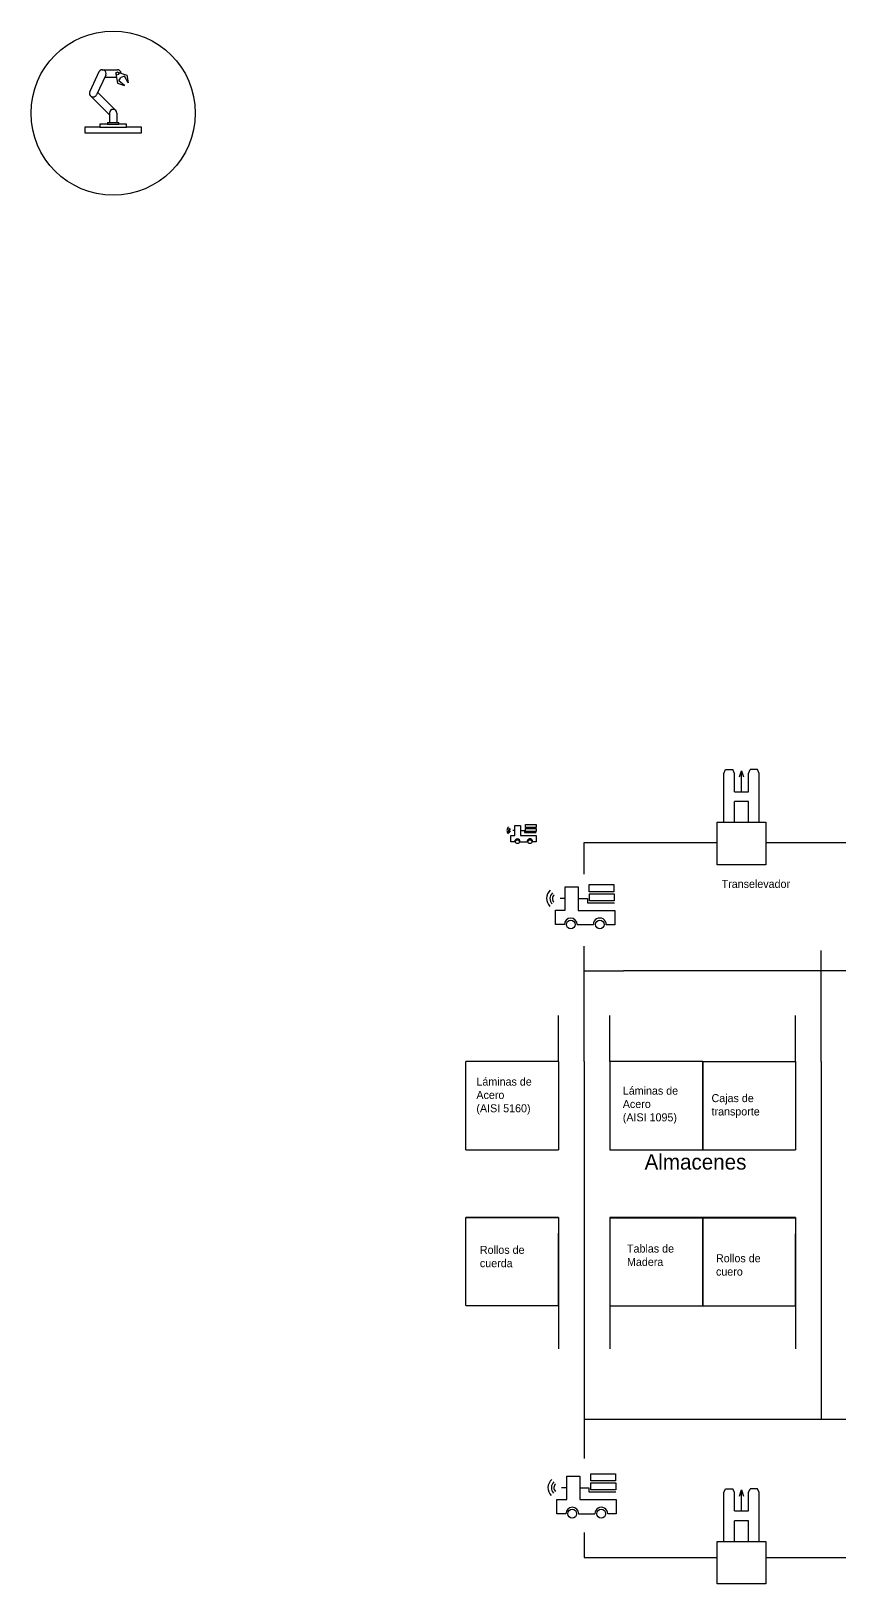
# Model space of a CAD drawing. Header units: millimetres. Extents: x -41525 to 29867, y -15928 to 24131.
# Drawn here: x -41525 to -25762, y -6134 to 24131 of the extents above; entities that cross this region are included whole.
import ezdxf

# ---------------------------------------------------------------- set-up
doc = ezdxf.new("R2010")
doc.units = ezdxf.units.MM
doc.header["$LTSCALE"] = 0.4
for name, color, linetype in [('01 Contornos vistos 0.35', 150, 'Continuous'), ('Almacenaje', 80, 'Continuous'), ('Celdas', 200, 'Continuous'), ('Maquina', 82, 'Continuous'), ('Robots', 80, 'Continuous'), ('Texto2', 7, 'Continuous'), ('TrayTRANS', 20, 'Continuous')]:
    doc.layers.add(name, color=color, linetype=linetype)

msp = doc.modelspace()

# ---------------------------------------------------------------- linework, layer by layer
at = {"layer": '01 Contornos vistos 0.35'}
for p, q in [((-32094, 8550), (-32136, 8550)), ((-32094, 8452), (-32094, 8648)), ((-32094, 8648), (-31984, 8648)), ((-31984, 8648), (-31984, 8451)), ((-31984, 8549), (-31908, 8549)), ((-31908, 8549), (-31908, 8514)), ((-31908, 8514), (-31682, 8514)), ((-31893, 8591), (-31683, 8591)), ((-31892, 8608), (-31892, 8667)), ((-31892, 8667), (-31684, 8667)), ((-31684, 8608), (-31892, 8608)), ((-31890, 8532), (-31890, 8591)), ((-31683, 8532), (-31890, 8532)), ((-31684, 8667), (-31684, 8608)), ((-31683, 8591), (-31683, 8532)), ((-32176, 8332), (-32176, 8452)), ((-32176, 8452), (-32094, 8452)), ((-32101, 8332), (-32176, 8332)), ((-31993, 8332), (-31858, 8332)), ((-31984, 8451), (-31679, 8451)), ((-31679, 8331), (-31749, 8331)), ((-31679, 8451), (-31679, 8331)), ((-31115, 6996), (-31115, 7451)), ((-31115, 7451), (-30861, 7451)), ((-30861, 7451), (-30861, 6992)), ((-30649, 7318), (-30160, 7318)), ((-30647, 7357), (-30647, 7495)), ((-30647, 7495), (-30165, 7495)), ((-30165, 7357), (-30647, 7357)), ((-30642, 7181), (-30642, 7318)), ((-30165, 7495), (-30165, 7357)), ((-30160, 7318), (-30160, 7181)), ((-31306, 6717), (-31306, 6996)), ((-31306, 6996), (-31115, 6996)), ((-31115, 7223), (-31214, 7223)), ((-30861, 7222), (-30684, 7222)), ((-30861, 6992), (-30151, 6992)), ((-30684, 7222), (-30684, 7140)), ((-30684, 7140), (-30158, 7140)), ((-30160, 7181), (-30642, 7181)), ((-30151, 6992), (-30151, 6714)), ((-31131, 6717), (-31306, 6717)), ((-30882, 6717), (-30567, 6717)), ((-30151, 6714), (-30315, 6714)), ((-31087, -4486), (-31087, -4031)), ((-31087, -4031), (-30832, -4031)), ((-30832, -4031), (-30832, -4490)), ((-30621, -4164), (-30132, -4164)), ((-30619, -4125), (-30619, -3987)), ((-30619, -3987), (-30136, -3987)), ((-30136, -4125), (-30619, -4125)), ((-30614, -4301), (-30614, -4164)), ((-30136, -3987), (-30136, -4125)), ((-30132, -4164), (-30132, -4301)), ((-31278, -4765), (-31278, -4486)), ((-31278, -4486), (-31087, -4486)), ((-31087, -4259), (-31186, -4259)), ((-30832, -4260), (-30655, -4260)), ((-30832, -4490), (-30123, -4490)), ((-30655, -4260), (-30655, -4342)), ((-30655, -4342), (-30130, -4342)), ((-30132, -4301), (-30614, -4301)), ((-30123, -4490), (-30123, -4767)), ((-31103, -4765), (-31278, -4765)), ((-30854, -4765), (-30539, -4765)), ((-30123, -4767), (-30286, -4767))]:
    msp.add_line(p, q, dxfattribs=at)
at = {"layer": '01 Contornos vistos 0.35', "color": 240, "true_color": 0xed1f24}
for p, q in [((-30745, 8316), (-29981, 8316)), ((-30745, 7702), (-30745, 8316)), ((-30745, 5816), (-30745, 6298)), ((-30745, 4045), (-30745, 6214)), ((-26128, 4045), (-26128, 6214)), ((-30745, 5816), (-29981, 5816)), ((-30745, 4045), (-30745, 2329)), ((-26128, 4045), (-26128, 2329)), ((-30745, 2329), (-30745, -2921)), ((-26128, 2329), (-26128, -2921)), ((-30745, -2921), (-23543, -2921)), ((-30745, -2921), (-30745, -3690)), ((-30745, -5134), (-30745, -5617)), ((-30745, -5617), (-28153, -5617)), ((-27208, -5617), (-23556, -5617))]:
    msp.add_line(p, q, dxfattribs=at)
at = {"layer": '01 Contornos vistos 0.35', "color": 85, "true_color": 0x58ba48}
for p, q in [((-31247, 4045), (-31247, 4941)), ((-30243, 4045), (-30243, 4941)), ((-26630, 4045), (-26630, 4941)), ((-33052, -706), (-33052, -474)), ((-31247, -1153), (-31247, -1550)), ((-30243, -1153), (-30243, -1550))]:
    msp.add_line(p, q, dxfattribs=at)
at = {"layer": '01 Contornos vistos 0.35', "color": 1}
msp.add_circle((-39925, 22531), 1600, dxfattribs=at)
at = {"layer": '01 Contornos vistos 0.35'}
for centre, radius in [((-32047, 8332), 36.9), ((-31803, 8332), 36.9), ((-31007, 6717), 85.7), ((-30441, 6717), 85.7), ((-30978, -4765), 85.7), ((-30413, -4765), 85.7)]:
    msp.add_circle(centre, radius, dxfattribs=at)
for centre, radius, start, end in [((-32158, 8550), 92.7, 131.4859, 225.1419), ((-32158, 8550), 64.1, 131.4859, 225.1419), ((-32158, 8550), 42.9, 131.4859, 225.1419), ((-32047, 8332), 53.7, 0, 180), ((-31803, 8332), 54.4, 358.6664, 180), ((-31264, 7223), 215, 131.4859, 225.1419), ((-31264, 7223), 149, 131.4859, 225.1419), ((-31264, 7223), 99.6, 131.4859, 225.1419), ((-31007, 6717), 125, 0, 180), ((-30441, 6717), 126, 358.6664, 180), ((-31236, -4259), 215, 131.4859, 225.1419), ((-31236, -4259), 149, 131.4859, 225.1419), ((-31236, -4259), 99.6, 131.4859, 225.1419), ((-30978, -4765), 125, 0, 180), ((-30413, -4765), 126, 358.6664, 180)]:
    msp.add_arc(centre, radius, start, end, dxfattribs=at)
at = {"layer": 'Almacenaje'}
for p, q in [((-31247, 4045), (-33052, 4045)), ((-28435, 4045), (-30243, 4045)), ((-33052, 2329), (-31247, 2329)), ((-30243, 2329), (-28435, 2329)), ((-28435, 2329), (-26630, 2329)), ((-31247, 1007), (-33052, 1007)), ((-28435, 1007), (-30243, 1007)), ((-26630, 1007), (-28435, 1007)), ((-33052, -706), (-31245, -706)), ((-30243, -715), (-28435, -715)), ((-28435, -715), (-26628, -715))]:
    msp.add_line(p, q, dxfattribs=at)
for points in [[(-33052, 2329), (-33052, 4045)], [(-31247, 4045), (-31247, 2329)], [(-30243, 4045), (-30243, 2329)], [(-28435, 2329), (-28435, 4045), (-26630, 4045), (-26630, 2329)], [(-28435, 4045), (-28435, 2329)], [(-28435, 2329), (-28435, 4045)], [(-33052, 1010), (-31245, 1010), (-31245, -706)], [(-33052, -474), (-33052, 1007)], [(-30243, 1002), (-28435, 1002), (-28435, -715)], [(-28435, 1007), (-28435, -474)], [(-28435, -474), (-28435, 1007)], [(-28435, 1002), (-26628, 1002), (-26628, -715)], [(-26630, 1007), (-26630, -1550)], [(-31245, -706), (-31245, 699)], [(-28435, -715), (-28435, 691)], [(-26628, -715), (-26628, 691)]]:
    msp.add_lwpolyline(points, dxfattribs=at)
at = {"layer": 'Almacenaje', "color": 85, "true_color": 0x58ba48}
for points in [[(-31247, 1010), (-31247, -1153)], [(-30243, 1007), (-30243, -1153)]]:
    msp.add_lwpolyline(points, dxfattribs=at)
at = {"layer": 'Maquina'}
for p, q in [((-28026, 9662), (-27994, 9738)), ((-27994, 9738), (-27848, 9738)), ((-27815, 9662), (-27848, 9738)), ((-27721, 9593), (-27681, 9715)), ((-27681, 9305), (-27681, 9715)), ((-27681, 9715), (-27641, 9593)), ((-27546, 9662), (-27514, 9738)), ((-27368, 9738), (-27514, 9738)), ((-27336, 9662), (-27368, 9738)), ((-28026, 8709), (-28026, 9662)), ((-27815, 9305), (-27815, 9662)), ((-27546, 9305), (-27546, 9662)), ((-27336, 8709), (-27336, 9662)), ((-27815, 9305), (-27546, 9305)), ((-27815, 8709), (-27815, 9113)), ((-27546, 9113), (-27815, 9113)), ((-27546, 8709), (-27546, 9113)), ((-28026, -4355), (-27994, -4279)), ((-28026, -5308), (-28026, -4355)), ((-27994, -4279), (-27848, -4279)), ((-27815, -4355), (-27848, -4279)), ((-27815, -4712), (-27815, -4355)), ((-27721, -4424), (-27681, -4302)), ((-27681, -4712), (-27681, -4302)), ((-27681, -4302), (-27641, -4424)), ((-27546, -4355), (-27514, -4279)), ((-27546, -4712), (-27546, -4355)), ((-27368, -4279), (-27514, -4279)), ((-27336, -4355), (-27368, -4279)), ((-27336, -5308), (-27336, -4355)), ((-27815, -4712), (-27546, -4712)), ((-27815, -5308), (-27815, -4905)), ((-27546, -4905), (-27815, -4905)), ((-27546, -5308), (-27546, -4905))]:
    msp.add_line(p, q, dxfattribs=at)
for points in [[(-28153, 8709), (-27208, 8709), (-27208, 7883), (-28153, 7883)], [(-28153, -5308), (-27208, -5308), (-27208, -6134), (-28153, -6134)]]:
    msp.add_lwpolyline(points, close=True, dxfattribs=at)
at = {"layer": 'Robots'}
for p, q in [((-40202, 23335), (-40381, 22952)), ((-40136, 23378), (-39842, 23378)), ((-39832, 23332), (-39659, 23269)), ((-40069, 23273), (-40248, 22889)), ((-40089, 23231), (-39859, 23231)), ((-39871, 23299), (-39839, 23118)), ((-39839, 23118), (-39701, 23068)), ((-39813, 23162), (-39776, 23226)), ((-39701, 23068), (-39813, 23162)), ((-39707, 23252), (-39776, 23226)), ((-39634, 23124), (-39707, 23252)), ((-39659, 23269), (-39634, 23124)), ((-40366, 22868), (-39998, 22500)), ((-40248, 22889), (-40248, 22889)), ((-40226, 22936), (-39873, 22583)), ((-39998, 22531), (-39998, 22347)), ((-39873, 22583), (-39873, 22583)), ((-39873, 22583), (-39873, 22583)), ((-39873, 22583), (-39873, 22583)), ((-39851, 22531), (-39851, 22347)), ((-40182, 22259), (-40476, 22259)), ((-40476, 22259), (-40476, 22148)), ((-40476, 22148), (-39374, 22148)), ((-40035, 22317), (-40182, 22317)), ((-40182, 22317), (-40182, 22259)), ((-40182, 22259), (-39668, 22259)), ((-40035, 22347), (-39815, 22347)), ((-40035, 22347), (-40035, 22317)), ((-40035, 22317), (-39815, 22317)), ((-39815, 22317), (-39815, 22347)), ((-39668, 22317), (-39815, 22317)), ((-39668, 22259), (-39668, 22317)), ((-39374, 22259), (-39668, 22259)), ((-39374, 22148), (-39374, 22259))]:
    msp.add_line(p, q, dxfattribs=at)
msp.add_circle((-39842, 23304), 29.4, dxfattribs=at)
for centre, start, end in [((-40136, 23304), 335, 155), ((-39842, 23304), 3.5784, 90), ((-40315, 22920), 155, 335), ((-39925, 22531), 0, 180)]:
    msp.add_arc(centre, 73.5, start, end, dxfattribs=at)
at = {"layer": 'TrayTRANS'}
for p, q in [((-29981, 8316), (-28153, 8316)), ((-27208, 8316), (-26367, 8316)), ((-26367, 8316), (-23549, 8316)), ((-25898, 5816), (-29981, 5816)), ((-23549, 5816), (-25898, 5816))]:
    msp.add_line(p, q, dxfattribs=at)

# ---------------------------------------------------------------- texts
at = {"layer": 'Celdas', "insert": (-29569, 2241), "char_height": 300, "attachment_point": 1}
msp.add_mtext_dynamic_manual_height_columns('Almacenes', width=2170, gutter_width=1006, heights=[0], dxfattribs=at)
at = {"layer": 'Texto2', "attachment_point": 1}
for s, insert, char_height in [('Transelevador', (-28067, 7587), 155.97), ('Láminas de\\PAcero \\P(AISI 5160)', (-32846, 3734), 155.97), ('Láminas de\\PAcero \\P(AISI 1095)', (-29993, 3557), 155.97), ('Cajas de \\Ptransporte', (-28264, 3412), 156), ('Rollos de \\Pcuerda', (-32778, 455), 156), ('Tablas de\\PMadera', (-29911, 480), 156), ('Rollos de \\Pcuero', (-28177, 291), 156)]:
    msp.add_mtext(s, dxfattribs=dict(at, insert=insert, char_height=char_height))

doc.saveas('drawing.dxf')
